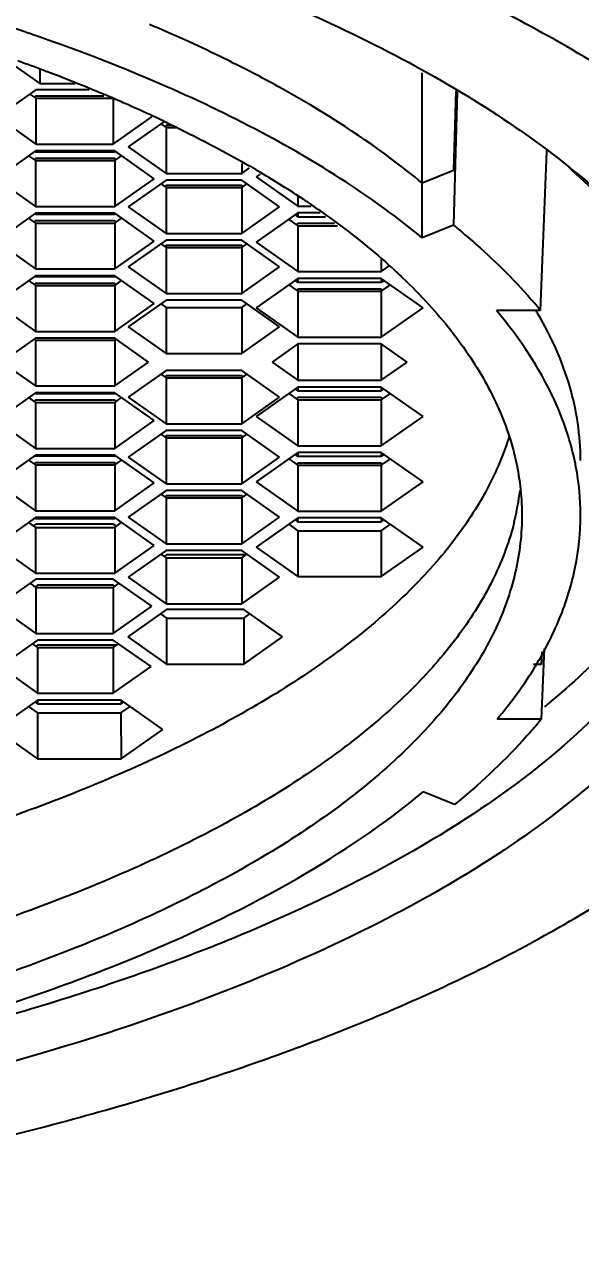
# Model space of a CAD drawing. Header units: millimetres. Extents: x 1297 to 1609, y 176 to 453.
# Drawn here: x 1548.65 to 1551.97, y 337.37 to 344.68 of the extents above; entities that cross this region are included whole.
import ezdxf

# ---------------------------------------------------------------- set-up
doc = ezdxf.new("R2010")
doc.units = ezdxf.units.MM
doc.header["$LTSCALE"] = 30.734
doc.header["$PDMODE"] = 3
doc.header["$PDSIZE"] = 8
doc.layers.get('0').update_dxf_attribs({"linetype": 'CONTINUOUS'})
doc.layers.get('Defpoints').update_dxf_attribs({"linetype": 'CONTINUOUS'})
doc.layers.add('02___PRT_ALL_AXES', color=7, linetype='CONTINUOUS')
doc.layers.add('标注', color=1, linetype='CONTINUOUS')
doc.styles.get("Standard").update_dxf_attribs({"font": ''})
doc.styles.get('Standard').set_extended_font_data('stsong')
doc.dimstyles.new('ISO-25', dxfattribs={"dimscale": 0.9, "dimtxt": 2.5, "dimasz": 2.5, "dimexe": 1.25, "dimexo": 0.625, "dimgap": 3, "dimtad": 1, "dimdsep": 46, "dimtxsty": 'Standard', "dimcen": 2.5, "dimclrd": 1, "dimclre": 1, "dimclrt": 3, "dimadec": 0, "dimazin": 0, "dimtfac": 1, "dimtmove": 0, "dimatfit": 3, "dimfxl": 0, "dimarcsym": 0})

# ---------------------------------------------------------------- blocks, each defined once
blk = doc.blocks.new('*D6')
at = {"layer": 'Defpoints', "color": 0, "transparency": 16777216}
for p in [(1542.7221, 413.3618), (1569.0221, 290.318), (1608.0766, 290.318)]:
    blk.add_point(p, dxfattribs=at)
at = {"layer": '标注', "color": 1, "lineweight": -2, "transparency": 16777216}
for p, q in [((1543.2846, 413.3618), (1609.2016, 413.3618)), ((1608.0766, 406.1618), (1608.0766, 297.518)), ((1569.5846, 290.318), (1609.2016, 290.318))]:
    blk.add_line(p, q, dxfattribs=at)
at = {"layer": '标注', "color": 1, "transparency": 16777216}
for points in [[(1606.8766, 406.1618), (1609.2766, 406.1618), (1608.0766, 413.3618)], [(1606.8766, 297.518), (1609.2766, 297.518), (1608.0766, 290.318)]]:
    blk.add_solid(points, dxfattribs=at)
at = {"layer": '标注', "color": 3, "lineweight": 9, "transparency": 16777216, "insert": (1601.6893, 351.8399), "char_height": 7.2, "attachment_point": 5, "rotation": 90}
blk.add_mtext('123', dxfattribs=at)

msp = doc.modelspace()

# ---------------------------------------------------------------- linework, layer by layer
at = {"color": 7, "linetype": 'Continuous'}
for p, q in [((1548.5171, 344.4815), (1548.7429, 344.3226)), ((1548.7429, 344.4071), (1548.7429, 344.3226)), ((1548.7429, 344.3226), (1548.9539, 344.3226)), ((1551.0275, 343.4004), (1551.0275, 344.3867)), ((1548.7204, 344.2857), (1548.4895, 344.1232)), ((1548.6841, 344.2602), (1548.7203, 344.2348)), ((1548.7185, 344.248), (1548.71, 344.242)), ((1549.1261, 344.248), (1548.7185, 344.248)), ((1549.0391, 344.2857), (1548.7204, 344.2857)), ((1551.2272, 344.2785), (1551.2141, 343.8037)), ((1551.236, 344.2737), (1551.2141, 343.4763)), ((1548.7203, 344.2348), (1549.1822, 344.2348)), ((1548.7203, 344.2348), (1548.7204, 343.9607)), ((1549.1822, 344.2348), (1549.1823, 343.9607)), ((1548.4895, 344.1232), (1548.7204, 343.9607)), ((1549.1823, 343.9607), (1549.4132, 344.1232)), ((1549.4835, 344.0932), (1549.2721, 343.9445)), ((1549.4668, 344.0815), (1549.4979, 344.0597)), ((1549.4979, 344.0725), (1549.4919, 344.0683)), ((1549.5314, 344.0725), (1549.4979, 344.0725)), ((1549.4979, 344.0597), (1549.561, 344.0597)), ((1549.4979, 344.0597), (1549.4979, 343.7857)), ((1548.7204, 343.9607), (1549.1823, 343.9607)), ((1548.7185, 343.9206), (1548.4824, 343.7544)), ((1548.6771, 343.8914), (1548.7185, 343.8623)), ((1548.7162, 343.9174), (1548.7185, 343.9158)), ((1549.1907, 343.9206), (1548.7185, 343.9206)), ((1548.7185, 343.9206), (1548.7185, 343.9158)), ((1548.7185, 343.9158), (1549.1907, 343.9158)), ((1549.4268, 343.7544), (1549.1907, 343.9206)), ((1549.1907, 343.9206), (1549.1907, 343.9158)), ((1549.1907, 343.9158), (1549.193, 343.9174)), ((1549.1907, 343.8623), (1549.2321, 343.8914)), ((1549.2721, 343.9445), (1549.4979, 343.7857)), ((1551.7338, 342.967), (1551.7711, 343.9159)), ((1551.7711, 343.9159), (1551.7718, 343.933)), ((1548.7185, 343.8751), (1548.7124, 343.8709)), ((1549.1907, 343.8751), (1548.7185, 343.8751)), ((1548.7185, 343.8623), (1549.1907, 343.8623)), ((1548.7185, 343.8623), (1548.7185, 343.5883)), ((1549.1967, 343.8709), (1549.1907, 343.8751)), ((1549.1907, 343.8623), (1549.1907, 343.5883)), ((1549.9494, 343.8446), (1549.9494, 343.7857)), ((1549.9494, 343.7857), (1549.996, 343.8185)), ((1551.2141, 343.8037), (1551.0275, 343.7278)), ((1551.9007, 343.8233), (1551.9062, 343.8184)), ((1548.4824, 343.7544), (1548.7185, 343.5883)), ((1549.1907, 343.5883), (1549.4268, 343.7544)), ((1549.4979, 343.7451), (1549.2721, 343.5862)), ((1549.4979, 343.7857), (1549.9494, 343.7857)), ((1549.9494, 343.7451), (1549.4979, 343.7451)), ((1550.1752, 343.5862), (1549.9494, 343.7451)), ((1550.0603, 343.7825), (1550.036, 343.7654)), ((1550.036, 343.7654), (1550.2849, 343.5903)), ((1549.4668, 343.7232), (1549.4979, 343.7014)), ((1549.4979, 343.7142), (1549.4919, 343.7099)), ((1549.9494, 343.7142), (1549.4979, 343.7142)), ((1549.4979, 343.7014), (1549.9494, 343.7014)), ((1549.4979, 343.7014), (1549.4979, 343.4274)), ((1549.9494, 343.7014), (1549.9805, 343.7232)), ((1549.9555, 343.7099), (1549.9494, 343.7142)), ((1549.9494, 343.7014), (1549.9494, 343.4274)), ((1548.7185, 343.5883), (1549.1907, 343.5883)), ((1549.2721, 343.5862), (1549.4979, 343.4274)), ((1549.9494, 343.4274), (1550.1752, 343.5862)), ((1550.2849, 343.6481), (1550.2849, 343.5903)), ((1550.2849, 343.5903), (1550.363, 343.5903)), ((1548.7185, 343.5477), (1548.4824, 343.3816)), ((1548.6771, 343.5186), (1548.7185, 343.4894)), ((1548.7162, 343.5445), (1548.7185, 343.5429)), ((1549.1907, 343.5477), (1548.7185, 343.5477)), ((1548.7185, 343.5477), (1548.7185, 343.5429)), ((1548.7185, 343.5429), (1549.1907, 343.5429)), ((1549.4268, 343.3816), (1549.1907, 343.5477)), ((1549.1907, 343.5477), (1549.1907, 343.5429)), ((1549.1907, 343.5429), (1549.193, 343.5445)), ((1549.1907, 343.4894), (1549.2321, 343.5186)), ((1550.2849, 343.5496), (1550.036, 343.3745)), ((1550.2307, 343.5115), (1550.2849, 343.4734)), ((1550.2687, 343.5382), (1550.2849, 343.5268)), ((1550.4179, 343.5496), (1550.2849, 343.5496)), ((1550.2849, 343.5496), (1550.2849, 343.5268)), ((1550.2849, 343.5268), (1550.4487, 343.5268)), ((1548.7185, 343.5022), (1548.7124, 343.498)), ((1549.1907, 343.5022), (1548.7185, 343.5022)), ((1548.7185, 343.4894), (1549.1907, 343.4894)), ((1548.7185, 343.4894), (1548.7185, 343.2154)), ((1549.1967, 343.498), (1549.1907, 343.5022)), ((1549.1907, 343.4894), (1549.1907, 343.2154)), ((1550.2849, 343.4862), (1550.2789, 343.482)), ((1550.5037, 343.4862), (1550.2849, 343.4862)), ((1550.2849, 343.4734), (1550.521, 343.4734)), ((1550.2849, 343.4734), (1550.2849, 343.1994)), ((1551.2141, 343.4763), (1551.0275, 343.4004)), ((1548.4824, 343.3816), (1548.7185, 343.2154)), ((1549.1907, 343.2154), (1549.4268, 343.3816)), ((1549.4979, 343.3867), (1549.2721, 343.2279)), ((1549.4668, 343.3649), (1549.4979, 343.343)), ((1549.4979, 343.4274), (1549.9494, 343.4274)), ((1549.9494, 343.3867), (1549.4979, 343.3867)), ((1550.1752, 343.2279), (1549.9494, 343.3867)), ((1549.9494, 343.343), (1549.9805, 343.3649)), ((1550.036, 343.3745), (1550.2849, 343.1994)), ((1549.4979, 343.3559), (1549.4919, 343.3516)), ((1549.9494, 343.3559), (1549.4979, 343.3559)), ((1549.4979, 343.343), (1549.9494, 343.343)), ((1549.4979, 343.343), (1549.4979, 343.0691)), ((1549.9555, 343.3516), (1549.9494, 343.3559)), ((1549.9494, 343.343), (1549.9494, 343.0691)), ((1549.2721, 343.2279), (1549.4979, 343.0691)), ((1549.9494, 343.0691), (1550.1752, 343.2279)), ((1550.7827, 343.2776), (1550.7827, 343.1994)), ((1550.7827, 343.1994), (1550.8278, 343.2312)), ((1548.7185, 343.1748), (1548.4824, 343.0087)), ((1548.6771, 343.1457), (1548.7185, 343.1165)), ((1548.7162, 343.1716), (1548.7185, 343.17)), ((1548.7185, 343.2154), (1549.1907, 343.2154)), ((1549.1907, 343.1748), (1548.7185, 343.1748)), ((1548.7185, 343.1748), (1548.7185, 343.17)), ((1548.7185, 343.17), (1549.1907, 343.17)), ((1549.4268, 343.0087), (1549.1907, 343.1748)), ((1549.1907, 343.1748), (1549.1907, 343.17)), ((1549.1907, 343.17), (1549.193, 343.1716)), ((1549.1907, 343.1165), (1549.2321, 343.1457)), ((1550.2849, 343.1588), (1550.036, 342.9837)), ((1550.2687, 343.1474), (1550.2849, 343.136)), ((1550.2849, 343.1994), (1550.7827, 343.1994)), ((1550.7827, 343.1588), (1550.2849, 343.1588)), ((1550.2849, 343.1588), (1550.2849, 343.136)), ((1551.0316, 342.9837), (1550.7827, 343.1588)), ((1550.7827, 343.1588), (1550.7827, 343.136)), ((1550.7827, 343.136), (1550.7989, 343.1474)), ((1548.7185, 343.1293), (1548.7124, 343.1251)), ((1549.1907, 343.1293), (1548.7185, 343.1293)), ((1548.7185, 343.1165), (1549.1907, 343.1165)), ((1548.7185, 343.1165), (1548.7185, 342.8425)), ((1549.1967, 343.1251), (1549.1907, 343.1293)), ((1549.1907, 343.1165), (1549.1907, 342.8425)), ((1550.2307, 343.1207), (1550.2849, 343.0825)), ((1550.2849, 343.0954), (1550.2789, 343.0911)), ((1550.2849, 343.136), (1550.7827, 343.136)), ((1550.7827, 343.0954), (1550.2849, 343.0954)), ((1550.2849, 343.0954), (1550.2849, 342.8085)), ((1550.2849, 343.0825), (1550.7827, 343.0825)), ((1550.7827, 343.0825), (1550.8369, 343.1207)), ((1550.7887, 343.0911), (1550.7827, 343.0954)), ((1550.7827, 343.0954), (1550.7827, 342.8085)), ((1548.4824, 343.0087), (1548.7185, 342.8425)), ((1549.1907, 342.8425), (1549.4268, 343.0087)), ((1549.4979, 343.0284), (1549.2721, 342.8696)), ((1549.4668, 343.0066), (1549.4979, 342.9847)), ((1549.4979, 343.0691), (1549.9494, 343.0691)), ((1549.9494, 343.0284), (1549.4979, 343.0284)), ((1550.1752, 342.8696), (1549.9494, 343.0284)), ((1549.9494, 342.9847), (1549.9805, 343.0066)), ((1549.4979, 342.9847), (1549.9494, 342.9847)), ((1549.4979, 342.9847), (1549.4979, 342.7107)), ((1549.9494, 342.9847), (1549.9494, 342.7107)), ((1550.036, 342.9837), (1550.2849, 342.8085)), ((1550.7827, 342.8085), (1551.0316, 342.9837)), ((1551.7338, 342.967), (1551.4698, 342.967)), ((1549.2721, 342.8696), (1549.4979, 342.7107)), ((1549.9494, 342.7107), (1550.1752, 342.8696)), ((1548.7185, 342.8019), (1548.5159, 342.6594)), ((1548.7133, 342.7945), (1548.7185, 342.7909)), ((1548.7185, 342.8425), (1549.1907, 342.8425)), ((1549.1907, 342.8019), (1548.7185, 342.8019)), ((1548.7185, 342.7909), (1549.1907, 342.7909)), ((1548.7185, 342.7909), (1548.7185, 342.5169)), ((1549.3932, 342.6594), (1549.1907, 342.8019)), ((1549.1907, 342.7909), (1549.1959, 342.7945)), ((1549.1907, 342.7909), (1549.1907, 342.5169)), ((1550.2849, 342.8085), (1550.7827, 342.8085)), ((1549.4979, 342.7107), (1549.9494, 342.7107)), ((1550.2849, 342.7679), (1550.1307, 342.6594)), ((1550.7827, 342.7679), (1550.2849, 342.7679)), ((1550.2849, 342.7679), (1550.2849, 342.5509)), ((1550.9369, 342.6594), (1550.7827, 342.7679)), ((1550.7827, 342.7679), (1550.7827, 342.5509)), ((1548.5159, 342.6594), (1548.7185, 342.5169)), ((1549.1907, 342.5169), (1549.3932, 342.6594)), ((1550.1307, 342.6594), (1550.2849, 342.5509)), ((1550.7827, 342.5509), (1550.9369, 342.6594)), ((1549.4979, 342.6081), (1549.2721, 342.4492)), ((1549.4668, 342.5862), (1549.4979, 342.5644)), ((1549.4979, 342.5772), (1549.4919, 342.5729)), ((1549.9494, 342.6081), (1549.4979, 342.6081)), ((1549.9494, 342.5772), (1549.4979, 342.5772)), ((1549.4979, 342.5644), (1549.9494, 342.5644)), ((1549.4979, 342.5644), (1549.4979, 342.2904)), ((1550.1752, 342.4492), (1549.9494, 342.6081)), ((1549.9494, 342.5644), (1549.9805, 342.5862)), ((1549.9555, 342.5729), (1549.9494, 342.5772)), ((1549.9494, 342.5644), (1549.9494, 342.2904)), ((1548.7185, 342.5169), (1549.1907, 342.5169)), ((1550.2849, 342.5103), (1550.036, 342.3351)), ((1550.2687, 342.4989), (1550.2849, 342.4875)), ((1550.2849, 342.5509), (1550.7827, 342.5509)), ((1550.7827, 342.5103), (1550.2849, 342.5103)), ((1550.2849, 342.5103), (1550.2849, 342.4875)), ((1550.2849, 342.4875), (1550.7827, 342.4875)), ((1551.0316, 342.3351), (1550.7827, 342.5103)), ((1550.7827, 342.5103), (1550.7827, 342.4875)), ((1550.7827, 342.4875), (1550.7989, 342.4989)), ((1548.7185, 342.4763), (1548.4824, 342.3101)), ((1548.6771, 342.4471), (1548.7185, 342.418)), ((1548.7185, 342.4308), (1548.7124, 342.4266)), ((1548.7162, 342.473), (1548.7185, 342.4714)), ((1549.1907, 342.4763), (1548.7185, 342.4763)), ((1548.7185, 342.4763), (1548.7185, 342.4714)), ((1548.7185, 342.4714), (1549.1907, 342.4714)), ((1549.1907, 342.4308), (1548.7185, 342.4308)), ((1548.7185, 342.418), (1549.1907, 342.418)), ((1548.7185, 342.418), (1548.7185, 342.144)), ((1549.4268, 342.3101), (1549.1907, 342.4763)), ((1549.1907, 342.4763), (1549.1907, 342.4714)), ((1549.1907, 342.4714), (1549.193, 342.473)), ((1549.1907, 342.418), (1549.2321, 342.4471)), ((1549.1967, 342.4266), (1549.1907, 342.4308)), ((1549.1907, 342.418), (1549.1907, 342.144)), ((1549.2721, 342.4492), (1549.4979, 342.2904)), ((1549.9494, 342.2904), (1550.1752, 342.4492)), ((1550.2307, 342.4721), (1550.2849, 342.434)), ((1550.2849, 342.4468), (1550.2789, 342.4426)), ((1550.7827, 342.4468), (1550.2849, 342.4468)), ((1550.2849, 342.434), (1550.7827, 342.434)), ((1550.2849, 342.434), (1550.2849, 342.16)), ((1550.7827, 342.434), (1550.8369, 342.4721)), ((1550.7887, 342.4426), (1550.7827, 342.4468)), ((1550.7827, 342.434), (1550.7827, 342.16)), ((1548.4824, 342.3101), (1548.7185, 342.144)), ((1549.1907, 342.144), (1549.4268, 342.3101)), ((1549.4979, 342.2904), (1549.9494, 342.2904)), ((1550.036, 342.3351), (1550.2849, 342.16)), ((1550.7827, 342.16), (1551.0316, 342.3351)), ((1549.4979, 342.2497), (1549.2721, 342.0909)), ((1549.4668, 342.2279), (1549.4979, 342.206)), ((1549.4979, 342.2189), (1549.4919, 342.2146)), ((1549.9494, 342.2497), (1549.4979, 342.2497)), ((1549.9494, 342.2189), (1549.4979, 342.2189)), ((1549.4979, 342.206), (1549.9494, 342.206)), ((1549.4979, 342.206), (1549.4979, 341.932)), ((1550.1752, 342.0909), (1549.9494, 342.2497)), ((1549.9494, 342.206), (1549.9805, 342.2279)), ((1549.9555, 342.2146), (1549.9494, 342.2189)), ((1549.9494, 342.206), (1549.9494, 341.932)), ((1548.7185, 342.144), (1549.1907, 342.144)), ((1550.2849, 342.16), (1550.7827, 342.16)), ((1548.7185, 342.1034), (1548.4824, 341.9372)), ((1548.6771, 342.0742), (1548.7185, 342.0451)), ((1548.7185, 342.0579), (1548.7124, 342.0537)), ((1548.7162, 342.1001), (1548.7185, 342.0985)), ((1549.1907, 342.1034), (1548.7185, 342.1034)), ((1548.7185, 342.1034), (1548.7185, 342.0985)), ((1548.7185, 342.0985), (1549.1907, 342.0985)), ((1549.1907, 342.0579), (1548.7185, 342.0579)), ((1549.4268, 341.9372), (1549.1907, 342.1034)), ((1549.1907, 342.1034), (1549.1907, 342.0985)), ((1549.1907, 342.0985), (1549.193, 342.1001)), ((1549.1907, 342.0451), (1549.2321, 342.0742)), ((1549.1967, 342.0537), (1549.1907, 342.0579)), ((1549.2721, 342.0909), (1549.4979, 341.932)), ((1549.9494, 341.932), (1550.1752, 342.0909)), ((1550.2849, 342.1194), (1550.036, 341.9443)), ((1550.2307, 342.0813), (1550.2849, 342.0432)), ((1550.2687, 342.108), (1550.2849, 342.0966)), ((1550.2849, 342.056), (1550.2789, 342.0517)), ((1550.7827, 342.1194), (1550.2849, 342.1194)), ((1550.2849, 342.1194), (1550.2849, 342.0966)), ((1550.2849, 342.0966), (1550.7827, 342.0966)), ((1550.7827, 342.056), (1550.2849, 342.056)), ((1551.0316, 341.9443), (1550.7827, 342.1194)), ((1550.7827, 342.1194), (1550.7827, 342.0966)), ((1550.7827, 342.0966), (1550.7989, 342.108)), ((1550.7827, 342.0432), (1550.8369, 342.0813)), ((1550.7887, 342.0517), (1550.7827, 342.056)), ((1548.7185, 342.0451), (1549.1907, 342.0451)), ((1548.7185, 342.0451), (1548.7185, 341.7711)), ((1549.1907, 342.0451), (1549.1907, 341.7711)), ((1550.2849, 342.0432), (1550.7827, 342.0432)), ((1550.2849, 342.0432), (1550.2849, 341.7692)), ((1550.7827, 342.0432), (1550.7827, 341.7692)), ((1548.4824, 341.9372), (1548.7185, 341.7711)), ((1549.1907, 341.7711), (1549.4268, 341.9372)), ((1549.4979, 341.932), (1549.9494, 341.932)), ((1550.036, 341.9443), (1550.2849, 341.7692)), ((1550.7827, 341.7692), (1551.0316, 341.9443)), ((1549.4979, 341.8914), (1549.2721, 341.7326)), ((1549.4668, 341.8696), (1549.4979, 341.8477)), ((1549.4979, 341.8605), (1549.4919, 341.8563)), ((1549.9494, 341.8914), (1549.4979, 341.8914)), ((1549.9494, 341.8605), (1549.4979, 341.8605)), ((1549.4979, 341.8477), (1549.9494, 341.8477)), ((1549.4979, 341.8477), (1549.4979, 341.5737)), ((1550.1752, 341.7326), (1549.9494, 341.8914)), ((1549.9494, 341.8477), (1549.9805, 341.8696)), ((1549.9555, 341.8563), (1549.9494, 341.8605)), ((1549.9494, 341.8477), (1549.9494, 341.5737)), ((1548.7185, 341.7711), (1549.1907, 341.7711)), ((1550.2849, 341.7692), (1550.7827, 341.7692)), ((1548.7185, 341.7305), (1548.4824, 341.5643)), ((1548.6771, 341.7013), (1548.7185, 341.6722)), ((1548.7204, 341.6912), (1548.706, 341.681)), ((1548.7162, 341.7273), (1548.7185, 341.7257)), ((1549.1907, 341.7305), (1548.7185, 341.7305)), ((1548.7185, 341.7305), (1548.7185, 341.7257)), ((1548.7185, 341.7257), (1549.1907, 341.7257)), ((1549.1823, 341.6912), (1548.7204, 341.6912)), ((1549.1968, 341.6809), (1549.1823, 341.6912)), ((1549.4268, 341.5643), (1549.1907, 341.7305)), ((1549.1907, 341.7305), (1549.1907, 341.7257)), ((1549.1907, 341.7257), (1549.193, 341.7273)), ((1549.1907, 341.6722), (1549.2321, 341.7013)), ((1549.2721, 341.7326), (1549.4979, 341.5737)), ((1549.9494, 341.5737), (1550.1752, 341.7326)), ((1550.2849, 341.7285), (1550.036, 341.5534)), ((1550.2307, 341.6904), (1550.2849, 341.6523)), ((1550.2687, 341.7171), (1550.2849, 341.7057)), ((1550.7827, 341.7285), (1550.2849, 341.7285)), ((1550.2849, 341.7285), (1550.2849, 341.7057)), ((1550.2849, 341.7057), (1550.7827, 341.7057)), ((1551.0316, 341.5534), (1550.7827, 341.7285)), ((1550.7827, 341.7285), (1550.7827, 341.7057)), ((1550.7827, 341.7057), (1550.7989, 341.7171)), ((1550.7827, 341.6523), (1550.8369, 341.6904)), ((1548.7185, 341.6722), (1549.1907, 341.6722)), ((1548.7185, 341.6722), (1548.7185, 341.3982)), ((1549.1907, 341.6722), (1549.1907, 341.3982)), ((1550.2849, 341.6523), (1550.7827, 341.6523)), ((1550.2849, 341.6523), (1550.2849, 341.3783)), ((1550.7827, 341.6523), (1550.7827, 341.3783)), ((1548.4824, 341.5643), (1548.7185, 341.3982)), ((1549.1907, 341.3982), (1549.4268, 341.5643)), ((1549.4979, 341.5737), (1549.9494, 341.5737)), ((1550.036, 341.5534), (1550.2849, 341.3783)), ((1550.7827, 341.3783), (1551.0316, 341.5534)), ((1549.4979, 341.5331), (1549.2721, 341.3743)), ((1549.4668, 341.5113), (1549.4979, 341.4894)), ((1549.4998, 341.5084), (1549.4854, 341.4982)), ((1549.9494, 341.5331), (1549.4979, 341.5331)), ((1549.4979, 341.4894), (1549.9494, 341.4894)), ((1549.4979, 341.4894), (1549.4979, 341.2154)), ((1549.9617, 341.5084), (1549.4998, 341.5084)), ((1550.1752, 341.3743), (1549.9494, 341.5331)), ((1549.9494, 341.4894), (1549.9805, 341.5113)), ((1549.9494, 341.4894), (1549.9494, 341.2154)), ((1549.969, 341.5032), (1549.9617, 341.5084)), ((1548.7185, 341.3982), (1549.1907, 341.3982)), ((1548.7204, 341.3637), (1548.4895, 341.2012)), ((1548.6842, 341.3382), (1548.7203, 341.3128)), ((1548.7308, 341.3265), (1548.7173, 341.317)), ((1549.1823, 341.3637), (1548.7204, 341.3637)), ((1549.1823, 341.3265), (1548.7308, 341.3265)), ((1549.1822, 341.3128), (1549.2184, 341.3383)), ((1549.4132, 341.2012), (1549.1823, 341.3637)), ((1549.1886, 341.322), (1549.1823, 341.3265)), ((1549.2721, 341.3743), (1549.4979, 341.2154)), ((1549.9494, 341.2154), (1550.1752, 341.3743)), ((1550.2849, 341.3783), (1550.7827, 341.3783)), ((1548.7203, 341.3128), (1549.1822, 341.3128)), ((1548.7203, 341.3128), (1548.7204, 341.0387)), ((1549.1822, 341.3128), (1549.1823, 341.0387)), ((1548.4895, 341.2012), (1548.7204, 341.0387)), ((1549.1823, 341.0387), (1549.4132, 341.2012)), ((1549.4998, 341.1809), (1549.2689, 341.0184)), ((1549.4979, 341.2154), (1549.9494, 341.2154)), ((1549.9617, 341.1809), (1549.4998, 341.1809)), ((1550.1927, 341.0184), (1549.9617, 341.1809)), ((1549.4636, 341.1554), (1549.4997, 341.13)), ((1549.4997, 341.13), (1549.9616, 341.13)), ((1549.4997, 341.13), (1549.4998, 340.8559)), ((1549.9616, 341.13), (1549.9978, 341.1555)), ((1549.9616, 341.13), (1549.9617, 340.8559)), ((1548.7204, 341.0387), (1549.1823, 341.0387)), ((1548.7308, 340.999), (1548.505, 340.8402)), ((1548.6997, 340.9771), (1548.7306, 340.9554)), ((1548.7308, 340.9681), (1548.7247, 340.9638)), ((1548.7306, 340.9554), (1549.1822, 340.9554)), ((1548.7306, 340.9554), (1548.7308, 340.6813)), ((1549.1823, 340.999), (1548.7308, 340.999)), ((1549.2003, 340.9681), (1548.7308, 340.9681)), ((1549.1822, 340.9554), (1549.2133, 340.9772)), ((1549.1822, 340.9554), (1549.1823, 340.6813)), ((1549.4081, 340.8402), (1549.1823, 340.999)), ((1549.2689, 341.0184), (1549.4998, 340.8559)), ((1549.9617, 340.8559), (1550.1927, 341.0184)), ((1551.741, 340.9288), (1551.738, 340.854)), ((1551.7547, 340.9494), (1551.7509, 340.8535)), ((1548.505, 340.8402), (1548.7308, 340.6813)), ((1549.1823, 340.6813), (1549.4081, 340.8402)), ((1549.4998, 340.8559), (1549.9617, 340.8559)), ((1551.738, 340.854), (1551.6914, 340.854)), ((1551.7509, 340.8535), (1551.738, 340.5266)), ((1548.7308, 340.6813), (1549.1823, 340.6813)), ((1548.7308, 340.6407), (1548.4819, 340.4656)), ((1548.6766, 340.6025), (1548.7306, 340.5645)), ((1548.7146, 340.6293), (1548.7308, 340.6179)), ((1549.2286, 340.6407), (1548.7308, 340.6407)), ((1548.7308, 340.6407), (1548.7308, 340.6179)), ((1548.7308, 340.6179), (1549.2286, 340.6179)), ((1549.2284, 340.5645), (1549.2826, 340.6026)), ((1549.2285, 340.6407), (1549.2286, 340.6179)), ((1549.4774, 340.4656), (1549.2286, 340.6407)), ((1549.2286, 340.6179), (1549.2448, 340.6293)), ((1548.7306, 340.5645), (1549.2284, 340.5645)), ((1548.7306, 340.5645), (1548.7308, 340.2905)), ((1549.2284, 340.5645), (1549.2286, 340.2905)), ((1551.738, 340.5266), (1551.4742, 340.5266)), ((1548.4819, 340.4656), (1548.7308, 340.2905)), ((1549.2286, 340.2905), (1549.4774, 340.4656)), ((1548.7308, 340.2905), (1549.2286, 340.2905)), ((1551.2201, 340.017), (1551.0335, 340.0929))]:
    msp.add_line(p, q, dxfattribs=at)
for centre, radius, start, end in [((1544.4928, 332.3757), 12.9425, 71.2484, 74.26759), ((1544.802, 333.2992), 11.9686, 70.8168, 71.22893), ((1546.6285, 337.8896), 7.326, 60.86415, 63.05629), ((1548.8526, 340.011), 4.8842, 50.71618, 51.32605), ((1549.102, 340.6635), 4.2211, 47.6988, 48.36851), ((1549.4496, 341.0932), 2.9544, 39.3624, 40.45959), ((1549.3463, 341.1715), 2.7809, 37.95884, 40.21595), ((1549.8057, 341.8219), 2.2189, 30.48324, 31.12022)]:
    msp.add_arc(centre, radius, start, end, dxfattribs=at)
at = {"color": 9, "linetype": 'Continuous'}
msp.add_open_spline([(1553.5649, 344.5832), (1553.3126, 344.8089), (1552.7238, 345.2386), (1551.7008, 345.7857), (1550.4983, 346.2687), (1549.1401, 346.678), (1547.6526, 347.0055), (1546.0657, 347.2443), (1544.4111, 347.3896), (1542.7223, 347.4384), (1541.0336, 347.3897), (1539.379, 347.2444), (1537.792, 347.0056), (1536.3044, 346.6782), (1534.9462, 346.2689), (1533.7437, 345.7859), (1532.7206, 345.2388), (1532.1317, 344.8091), (1531.8794, 344.5834)], degree=3, knots=[0, 0, 0, 0, 0.04452, 0.095344, 0.152249, 0.214645, 0.281695, 0.35238, 0.425554, 0.499994, 0.574434, 0.647609, 0.718295, 0.785346, 0.847744, 0.904651, 0.955478, 1, 1, 1, 1], dxfattribs=at)
at = {"color": 7, "linetype": 'Continuous'}
for points, knots in [([(1553.5776, 343.0474), (1553.4132, 343.3107), (1553.0862, 343.6812), (1552.5628, 344.1123), (1551.9035, 344.5584), (1550.9175, 345.0611), (1549.5584, 345.5605), (1548.0166, 345.9639), (1546.3329, 346.2602), (1544.5521, 346.4414), (1542.722, 346.5023), (1540.8919, 346.4414), (1539.1111, 346.2602), (1537.4274, 345.9639), (1535.8856, 345.5605), (1534.5265, 345.0611), (1533.5405, 344.5584), (1532.8812, 344.1123), (1532.3578, 343.6812), (1532.0308, 343.3107), (1531.8664, 343.0474)], [0, 0, 0, 0, 0.039678, 0.062211, 0.086653, 0.141263, 0.203161, 0.271404, 0.344685, 0.421452, 0.5, 0.578548, 0.655315, 0.728596, 0.79684, 0.858737, 0.913347, 0.937789, 0.960322, 1, 1, 1, 1]), ([(1545.4666, 345.9643), (1546.1336, 345.8893), (1547.4073, 345.6902), (1548.9285, 345.2935), (1550.0168, 344.8946), (1550.7305, 344.5728), (1551.3588, 344.2228), (1551.7347, 343.9602), (1551.9046, 343.8241)], [0, 0, 0, 0, 0.293517, 0.562838, 0.685863, 0.800025, 0.904807, 1, 1, 1, 1]), ([(1549.948, 344.4204), (1549.9042, 344.4427), (1549.7234, 344.5326), (1549.5394, 344.6158), (1549.3987, 344.6755)], [0, 0, 0, 0, 0.243359, 1, 1, 1, 1]), ([(1551.0275, 343.4004), (1550.8822, 343.521), (1550.5601, 343.7542), (1550.02, 344.0664), (1549.4052, 344.3546), (1548.9653, 344.523), (1548.7347, 344.6032)], [0, 0, 0, 0, 0.217756, 0.45737, 0.718454, 1, 1, 1, 1]), ([(1551.0275, 343.7278), (1550.9671, 343.778), (1550.7035, 343.9846), (1550.4192, 344.1639), (1550.1954, 344.2887)], [0, 0, 0, 0, 0.234561, 1, 1, 1, 1]), ([(1551.945, 343.7914), (1552.1269, 343.6427), (1552.4498, 343.3373), (1552.8143, 342.8198), (1552.9838, 342.3606), (1553.0275, 341.9977), (1553.0176, 341.7289), (1552.9653, 341.4611), (1552.8368, 341.0985), (1552.5616, 340.6498), (1552.0839, 340.1529), (1551.4596, 339.6871), (1550.6981, 339.2581), (1549.8107, 338.8716), (1548.8108, 338.5336), (1547.714, 338.2492), (1546.5375, 338.023), (1544.8691, 337.8017), (1543.586, 337.737), (1542.722, 337.737)], [0, 0, 0, 0, 0.049968, 0.093944, 0.133543, 0.152511, 0.171378, 0.190524, 0.210309, 0.252929, 0.301201, 0.356115, 0.41799, 0.486669, 0.561661, 0.642228, 0.727451, 0.816273, 1, 1, 1, 1]), ([(1551.9429, 343.7854), (1552.0796, 343.661), (1552.3245, 343.4068), (1552.6082, 342.9867), (1552.7824, 342.5525), (1552.822, 342.2539), (1552.822, 342.1091)], [0, 0, 0, 0, 0.284984, 0.541657, 0.776748, 1, 1, 1, 1]), ([(1551.2141, 343.4763), (1551.2598, 343.4392), (1551.4309, 343.2947), (1551.5903, 343.136), (1551.6975, 343.0104)], [0, 0, 0, 0, 0.262811, 1, 1, 1, 1]), ([(1551.972, 342.0716), (1551.972, 342.2201), (1551.926, 342.5283), (1551.7981, 342.8111), (1551.7178, 342.9475)], [0, 0, 0, 0, 0.484109, 1, 1, 1, 1]), ([(1551.972, 341.7442), (1551.972, 341.8408), (1551.9532, 342.0374), (1551.8384, 342.4354), (1551.6719, 342.7114), (1551.5389, 342.882)], [0, 0, 0, 0, 0.234356, 0.475492, 1, 1, 1, 1]), ([(1552.822, 342.1091), (1552.822, 342.0133), (1552.8051, 341.8189), (1552.7025, 341.4258), (1552.4361, 340.9356), (1551.9382, 340.3965), (1551.5212, 340.0845), (1551.2888, 339.9331)], [0, 0, 0, 0, 0.103837, 0.210167, 0.438509, 0.69938, 1, 1, 1, 1]), ([(1552.7916, 342.1181), (1552.7659, 341.9835), (1552.679, 341.7099), (1552.4581, 341.3199), (1552.1475, 340.9429), (1551.8959, 340.7136), (1551.7579, 340.6011)], [0, 0, 0, 0, 0.219814, 0.455885, 0.714573, 1, 1, 1, 1]), ([(1551.4742, 340.5266), (1551.5531, 340.6204), (1551.694, 340.8112), (1551.8534, 341.1171), (1551.9502, 341.4289), (1551.972, 341.6404), (1551.972, 341.7442)], [0, 0, 0, 0, 0.274062, 0.528328, 0.768014, 1, 1, 1, 1]), ([(1551.738, 340.5266), (1551.7018, 340.4821), (1551.5429, 340.2989), (1551.3637, 340.1338), (1551.2201, 340.017)], [0, 0, 0, 0, 0.236624, 1, 1, 1, 1]), ([(1546.9894, 338.4062), (1547.4092, 338.4949), (1548.2064, 338.695), (1549.3125, 339.082), (1550.2558, 339.5343), (1550.8007, 339.899), (1551.0335, 340.0929)], [0, 0, 0, 0, 0.291309, 0.557377, 0.79429, 1, 1, 1, 1]), ([(1551.2888, 339.9331), (1551.0145, 339.7545), (1550.4031, 339.4201), (1549.3854, 339.0033), (1548.2316, 338.6494), (1547.4129, 338.466), (1546.986, 338.3851)], [0, 0, 0, 0, 0.213526, 0.453179, 0.716523, 1, 1, 1, 1]), ([(1532.6934, 339.8981), (1532.94, 339.6964), (1533.5048, 339.3132), (1534.471, 338.8246), (1535.5927, 338.3944), (1536.849, 338.0306), (1538.2167, 337.74), (1539.67, 337.5283), (1541.1813, 337.3997), (1542.722, 337.3565), (1544.2627, 337.3997), (1545.7741, 337.5283), (1547.2274, 337.74), (1548.5951, 338.0306), (1549.8514, 338.3944), (1550.973, 338.8246), (1551.9393, 339.3132), (1552.504, 339.6964), (1552.7506, 339.8981)], [0, 0, 0, 0, 0.045482, 0.097012, 0.154298, 0.21675, 0.283561, 0.353767, 0.426294, 0.5, 0.573706, 0.646233, 0.716439, 0.78325, 0.845702, 0.902988, 0.954518, 1, 1, 1, 1])]:
    msp.add_open_spline(points, degree=3, knots=knots, dxfattribs=at)
at = {"layer": '02___PRT_ALL_AXES', "color": 7, "linetype": 'Continuous'}
for p, q in [((1549.169, 344.2398), (1549.1723, 344.2384)), ((1549.485, 344.0973), (1549.4973, 344.0915)), ((1549.4973, 344.0915), (1549.508, 344.0864)), ((1549.508, 344.0864), (1549.5124, 344.0843))]:
    msp.add_line(p, q, dxfattribs=at)
for centre, radius, start, end in [((1544.9499, 334.2572), 10.8382, 69.35701, 70.24811), ((1545.0833, 334.6141), 10.4572, 69.09588, 69.35182), ((1545.2847, 335.1365), 9.8973, 66.89279, 69.10621), ((1545.5595, 335.794), 9.1848, 66.71092, 66.8371), ((1545.6262, 335.9485), 9.0165, 66.14703, 66.71227), ((1545.7678, 336.2682), 8.6668, 65.05945, 66.14824), ((1545.9368, 336.6341), 8.2638, 64.57257, 65.05237), ((1546.7766, 338.2495), 6.4426, 59.92376, 60.09832), ((1546.8382, 338.3557), 6.3198, 59.34027, 59.92507), ((1547.0779, 338.7566), 5.8527, 56.36389, 59.3573), ((1547.3631, 339.1948), 5.3299, 56.0363, 56.30704), ((1548.3587, 340.4867), 3.6975, 47.62396, 48.0965), ((1550.0934, 342.0777), 1.529, 345.93568, 353.03274)]:
    msp.add_arc(centre, radius, start, end, dxfattribs=at)
for points, knots in [([(1549.5124, 344.0843), (1549.5539, 344.0643), (1549.7148, 343.9854), (1549.8729, 343.9008), (1549.9883, 343.8345)], [0, 0, 0, 0, 0.256916, 1, 1, 1, 1]), ([(1550.3407, 343.6154), (1550.3852, 343.5854), (1550.5538, 343.4681), (1550.7152, 343.34), (1550.8282, 343.2386)], [0, 0, 0, 0, 0.261052, 1, 1, 1, 1]), ([(1550.8508, 343.2182), (1550.8699, 343.2007), (1550.9437, 343.1319), (1551.0146, 343.0599), (1551.0652, 343.0045)], [0, 0, 0, 0, 0.256193, 1, 1, 1, 1]), ([(1551.0652, 343.0045), (1551.1566, 342.9044), (1551.3193, 342.7004), (1551.5015, 342.3693), (1551.6073, 342.0304), (1551.6252, 341.8005), (1551.621, 341.6884)], [0, 0, 0, 0, 0.277708, 0.532263, 0.770176, 1, 1, 1, 1]), ([(1551.5482, 342.2211), (1551.5142, 342.1098), (1551.4186, 341.8853), (1551.2081, 341.5676), (1550.9288, 341.2601), (1550.5833, 340.9652), (1550.1745, 340.6844), (1549.7054, 340.42), (1549.1798, 340.1739), (1548.3866, 339.8639), (1547.2818, 339.5407), (1545.8459, 339.2617), (1544.3096, 339.0905), (1543.2559, 339.0522), (1542.722, 339.0522)], [0, 0, 0, 0, 0.035595, 0.074031, 0.116066, 0.162186, 0.212638, 0.267488, 0.32666, 0.389965, 0.527754, 0.677933, 0.836744, 1, 1, 1, 1]), ([(1551.5765, 341.7062), (1551.5483, 341.593), (1551.4634, 341.3641), (1551.2651, 341.0387), (1550.9954, 340.7236), (1550.6569, 340.421), (1550.2525, 340.1327), (1549.7855, 339.861), (1549.2596, 339.6078), (1548.462, 339.2885), (1547.3466, 338.9554), (1545.893, 338.6678), (1544.3343, 338.4912), (1543.2644, 338.4517), (1542.722, 338.4517)], [0, 0, 0, 0, 0.035339, 0.073355, 0.114905, 0.160545, 0.210578, 0.265101, 0.324057, 0.387267, 0.525219, 0.67598, 0.835689, 1, 1, 1, 1]), ([(1551.621, 341.6884), (1551.6165, 341.57), (1551.5773, 341.3274), (1551.4332, 340.9747), (1551.2064, 340.632), (1550.9004, 340.302), (1550.5186, 339.9866), (1550.0642, 339.6882), (1549.5415, 339.4093), (1548.7329, 339.055), (1547.5821, 338.6851), (1546.0656, 338.3653), (1544.4254, 338.1683), (1543.2956, 338.1242), (1542.722, 338.1242)], [0, 0, 0, 0, 0.034793, 0.071403, 0.111113, 0.154834, 0.20312, 0.256235, 0.314216, 0.376932, 0.515346, 0.668315, 0.831518, 1, 1, 1, 1])]:
    msp.add_open_spline(points, degree=3, knots=knots, dxfattribs=at)

# ---------------------------------------------------------------- dimensions: what is measured, and where the dimension line sits
at = {"layer": '标注', "lineweight": 9}
dim = msp.add_linear_dim(base=(1608.0766, 290.318), p1=(1542.7221, 413.3618), p2=(1569.0221, 290.318), angle=90, dimstyle='ISO-25', override={"dimtxt": 8, "dimasz": 8, "dimdec": 0}, dxfattribs=at)
dim.commit()
dim.dimension.update_dxf_attribs({"geometry": '*D6', "text_midpoint": (1601.6893, 351.8399)})

doc.saveas('drawing.dxf')
